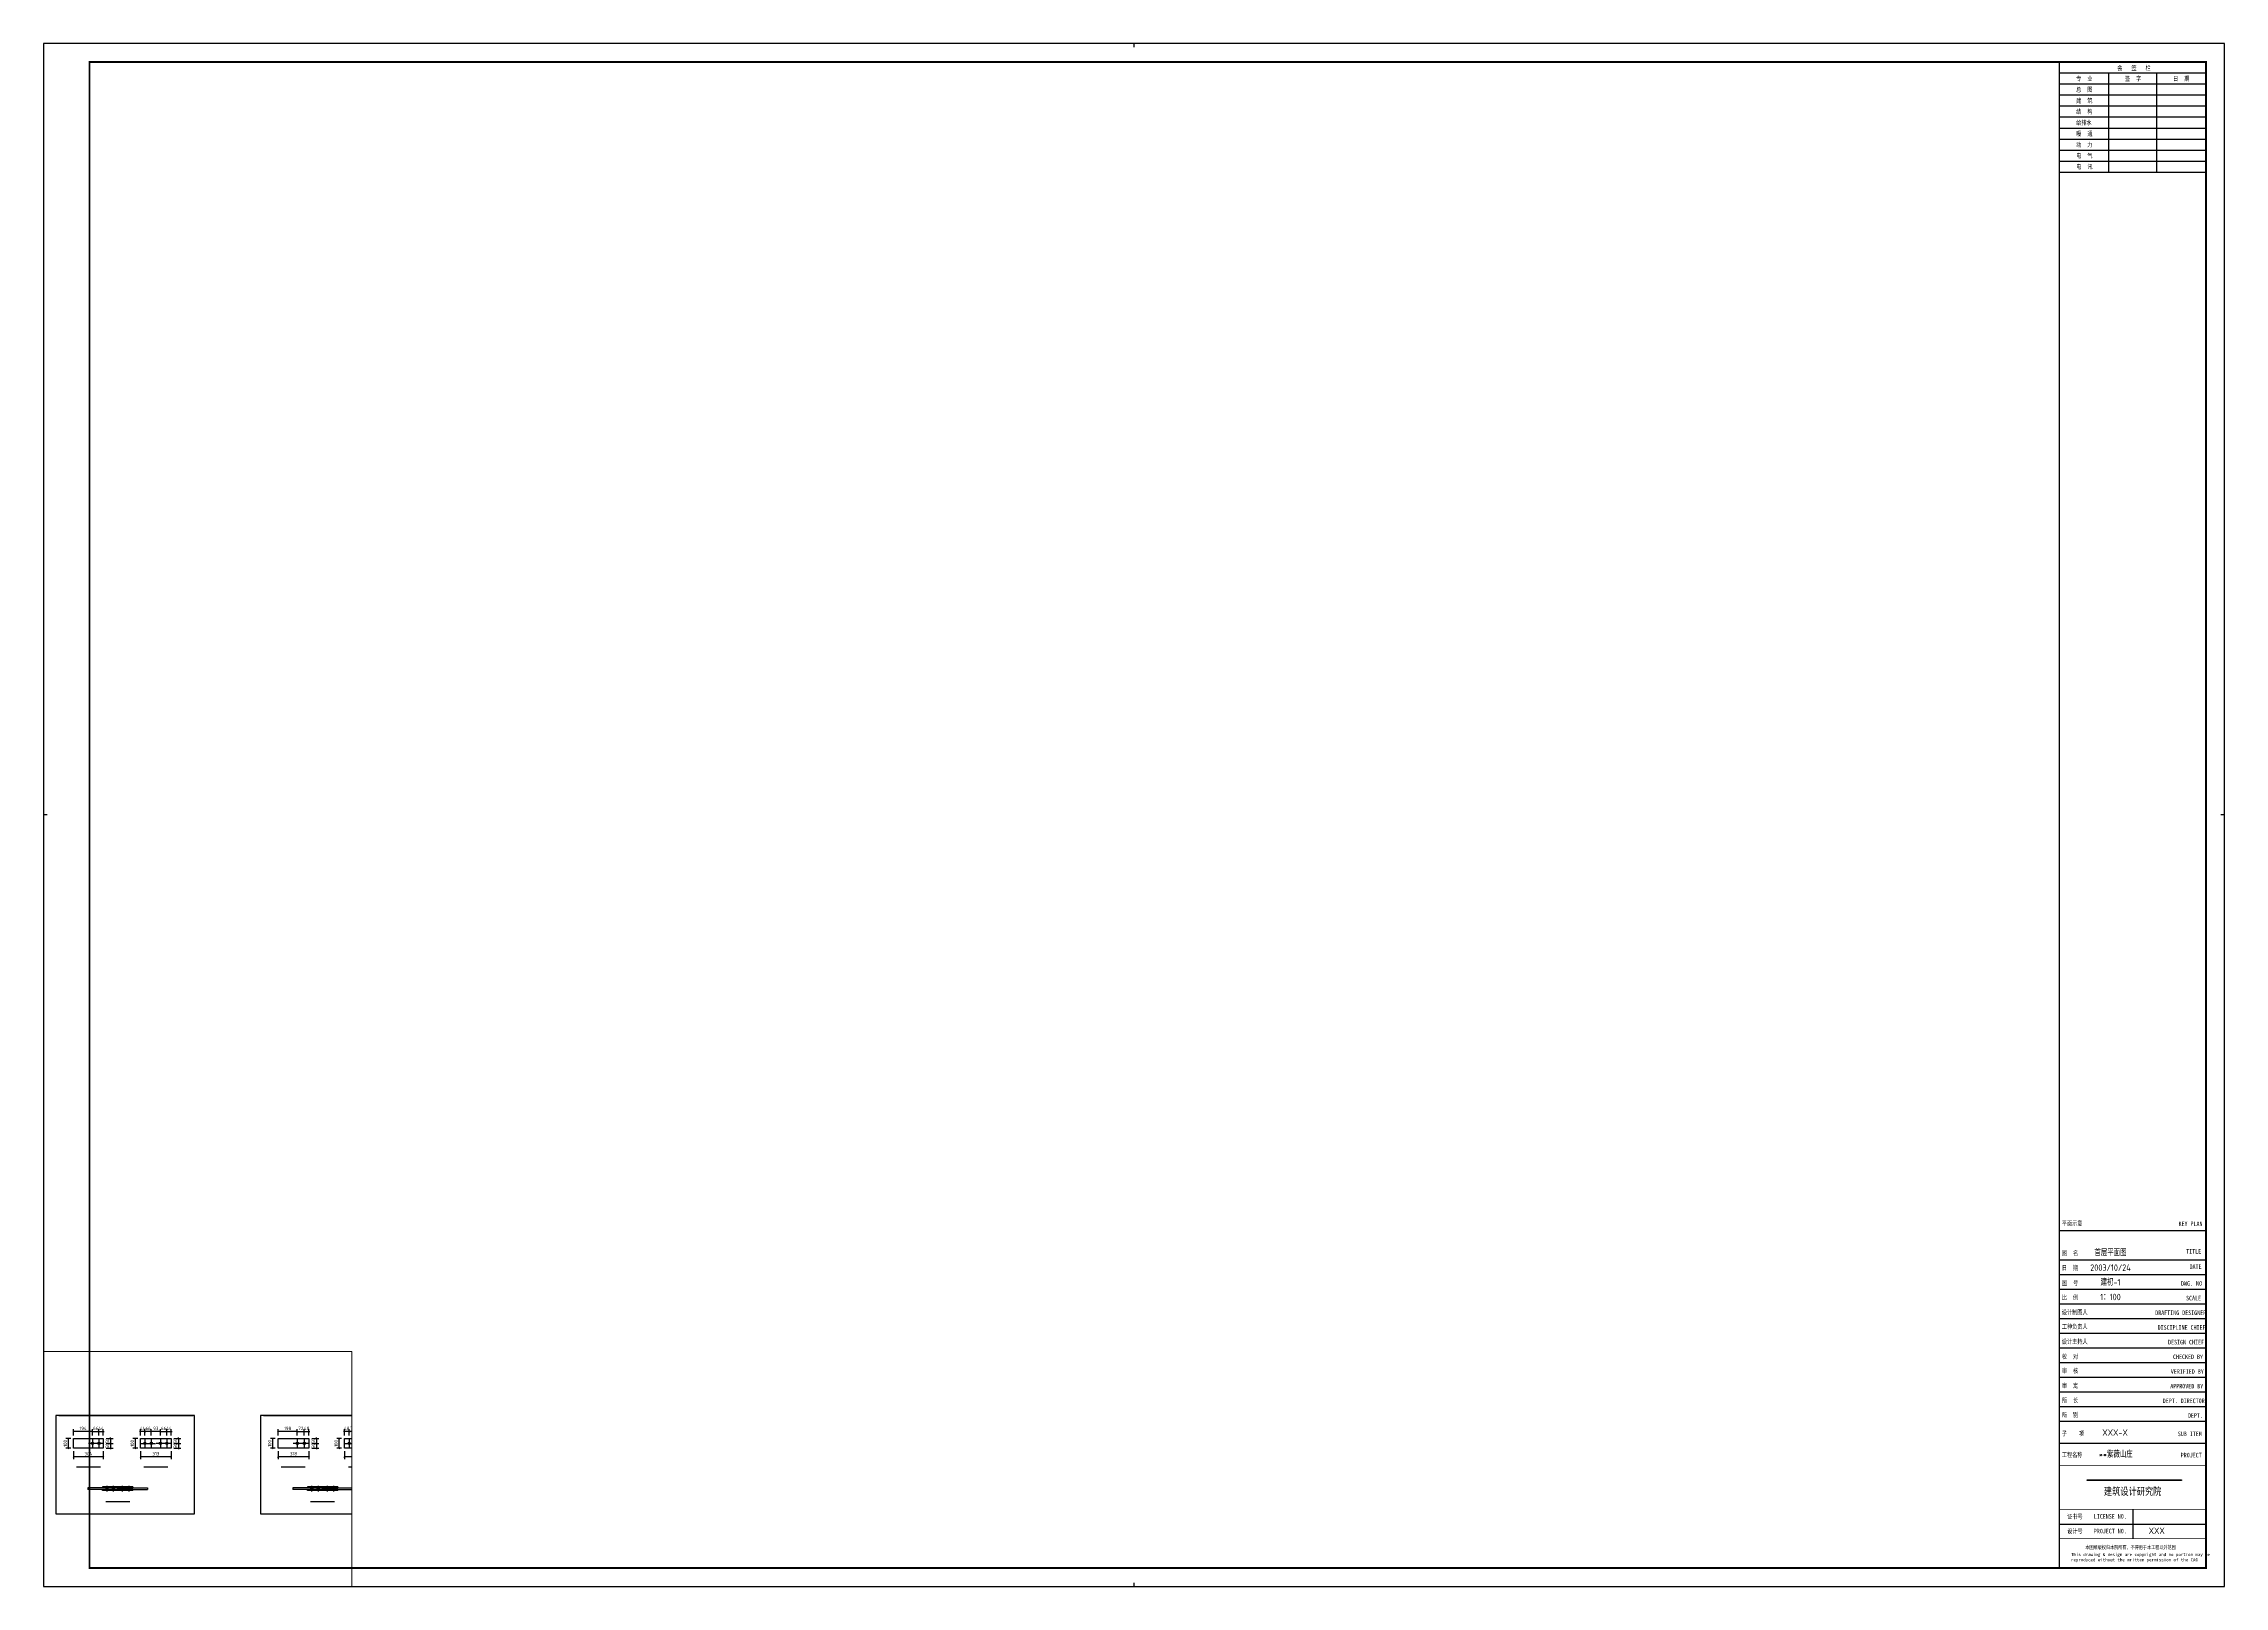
# Paper-space layout '布局1' of a CAD drawing. Extents: x 1 to 60.5, y 0.8 to 42.8.
# The model-space entities are those that its viewports show. They can reach past a viewport. Long polylines and large blocks are cut down to what shows.
import ezdxf
from ezdxf.enums import TextEntityAlignment as Align

# ---------------------------------------------------------------- set-up
doc = ezdxf.new("R2010")
doc.units = 0
doc.header["$LTSCALE"] = 1000
doc.header["$MEASUREMENT"] = 0
doc.layers.add('PUB_TITLE', color=4, linetype='Continuous')
doc.styles.get("Standard").update_dxf_attribs({"font": 'gbenor.shx', "bigfont": 'gbcbig.shx'})
doc.styles.add('图框', font='')
doc.styles.get('图框').set_extended_font_data('SimSun')
doc.dimstyles.get("Standard").update_dxf_attribs({"dimscale": 100, "dimtxt": 3.5, "dimasz": 1, "dimexe": 2.5, "dimexo": 3, "dimgap": 1.5, "dimtad": 1, "dimdec": 0, "dimlfac": 0.1, "dimzin": 0, "dimdsep": 46, "dimtxsty": 'Standard', "dimblk": 'OBLIQUE', "dimcen": 0.09, "dimadec": 0, "dimazin": 0, "dimtfac": 1, "dimtdec": 0, "dimtix": 1, "dimtmove": 2, "dimatfit": 3, "dimfxl": 1, "dimtolj": 1, "dimtzin": 0, "dimarcsym": 0})

# ---------------------------------------------------------------- blocks, each defined once
blk = doc.blocks.new('$titleblk$00000167')
blk.add_hatch(color=256).paths.add_polyline_path([(-74.9, 58.1), (-74.9, 57.7), (-23.4, 57.7), (-23.4, 58.1)])
for p, q in [((-594.5, 839), (-594.5, 841)), ((-90, 825), (-10, 825)), ((-63, 771), (-63, 825)), ((-37, 825), (-37, 771)), ((-90, 819), (-10, 819)), ((-90, 813), (-10, 813)), ((-90, 807), (-10, 807)), ((-90, 801), (-10, 801)), ((-90, 795), (-10, 795)), ((-90, 789), (-10, 789)), ((-90, 783), (-10, 783)), ((-90, 777), (-10, 777)), ((-90, 771), (-10, 771)), ((-1187, 420.5), (-1189, 420.5)), ((0, 420.5), (-2, 420.5)), ((-90, 194), (-10, 194)), ((-90, 194), (-10, 194)), ((-90, 178), (-10, 178)), ((-90, 170), (-10, 170)), ((-90, 162), (-10, 162)), ((-90, 154), (-10, 154)), ((-90, 146), (-10, 146)), ((-90, 138), (-10, 138)), ((-90, 130), (-10, 130)), ((-90, 122), (-10, 122)), ((-90, 114), (-10, 114)), ((-90, 106), (-10, 106)), ((-90, 98), (-10, 98)), ((-90, 90), (-10, 90)), ((-90, 78), (-10, 78)), ((-50, 42), (-50, 26)), ((-90, 34), (-10, 34)), ((-594.5, 0), (-594.5, 2))]:
    blk.add_line(p, q)
for points in [[(-1189, 0), (0, 0), (0, 841), (-1189, 841)], [(-74.9, 58.1), (-23.4, 58.1), (-23.4, 57.7), (-74.9, 57.7)]]:
    blk.add_lwpolyline(points, close=True)
at = {"const_width": 1}
blk.add_lwpolyline([(-1164, 10), (-10, 10), (-10, 831), (-1164, 831)], close=True, dxfattribs=at)
for points, const_width in [([(-90, 831), (-90, 10)], 0.8), ([(-90, 831), (-90, 767)], 0.8), ([(-10, 767), (-10, 831), (-90, 831)], 0.8), ([(-90, 10), (-10, 10), (-10, 200)], 0.8), ([(-90, 66), (-10, 66)], 0.4), ([(-90, 42), (-10, 42)], 0.4), ([(-90, 26), (-10, 26)], 0.4)]:
    blk.add_lwpolyline(points, dxfattribs=dict(const_width=const_width))
at = {"style": '图框', "width": 0.8}
for s, height, p in [('专  业', 2.5, (-80.8, 820.7)), ('会   签   栏', 2.5, (-58.4, 826.5)), ('签  字', 2.5, (-54.2, 820.7)), ('日  期', 2.5, (-28, 820.7)), ('总  图', 2.5, (-80.8, 814.7)), ('建  筑', 2.5, (-80.8, 808.7)), ('结  构', 2.5, (-80.8, 802.7)), ('给排水', 2.5, (-80.8, 796.7)), ('动  力', 2.5, (-80.8, 784.7)), ('暖  通', 2.5, (-80.8, 790.7)), ('电  气', 2.5, (-80.8, 778.7)), ('电  讯', 2.5, (-80.8, 772.7)), ('平面示意', 2.5, (-88.6, 196.7)), ('KEY PLAN', 2.5, (-25, 196.4)), ('图  名', 2.5, (-88.6, 180.4)), ('TITLE', 2.5, (-20.8, 181.4)), ('图  号', 2.5, (-88.6, 164.1)), ('日  期', 2.5, (-88.6, 172.4)), ('DWG. NO', 2.5, (-23.6, 163.9)), ('DATE', 2.5, (-19, 173.1)), ('比  例', 2.5, (-88.6, 156.3)), ('SCALE', 2.5, (-20.9, 155.9)), ('设计制图人', 2.5, (-88.6, 148.2)), ('工种负责人', 2.5, (-88.6, 140.4)), ('DRAFTING DESIGNER', 2.5, (-37.7, 147.9)), ('设计主持人', 2.5, (-88.6, 132.2)), ('DISCIPLINE CHIEF', 2.5, (-36.4, 139.9)), ('DESIGN CHIEF', 2.5, (-30.7, 131.9)), ('校  对', 2.5, (-88.6, 124.1)), ('审  核', 2.5, (-88.6, 116.3)), ('CHECKED BY', 2.5, (-28, 123.9)), ('审  定', 2.5, (-88.6, 108.2)), ('APPROVED BY', 2.5, (-29.5, 107.9)), ('VERIFIED BY', 2.5, (-29.2, 115.9)), ('所  长', 2.5, (-88.6, 100.2)), ('所  别', 2.5, (-88.6, 92.3)), ('DEPT. DIRECTOR', 2.5, (-33.6, 99.9)), ('子    项', 2.5, (-88.6, 82.1)), ('SUB ITEM', 2.5, (-25.4, 81.9)), ('DEPT.', 2.5, (-19.9, 91.9)), ('工程名称', 2.5, (-88.6, 70.5)), ('PROJECT', 2.5, (-23.8, 70.3)), ('建筑设计研究院', 4, (-65.7, 49.8)), ('证书号', 2.5, (-85.7, 36.8)), ('LICENSE NO.', 2.5, (-71.2, 36.9)), ('设计号', 2.5, (-85.7, 28.9)), ('PROJECT NO.', 2.5, (-71.2, 28.9)), ('本图纸版权归本院所有，不得用于本工程以外范围', 2, (-75.8, 20.3))]:
    blk.add_text(s, height=height, dxfattribs=at).set_placement(p)
at = {"insert": (-83.6, 18.2), "char_height": 1.7, "width": 72.25, "attachment_point": 1, "style": '图框'}
blk.add_mtext('This drawing & design are copyright and no portion may be reproduced without the written permission of the CAG', dxfattribs=at)
at = {"flags": 4}
for tag, p in [('(扩展图名)', (-62.1, 184.1)), ('图名', (-62.1, 180.1)), ('图号', (-62.1, 164)), ('日期', (-62.1, 172)), ('比例', (-62.1, 156)), ('子项', (-59.6, 82.1)), ('工程名称', (-59.2, 70.2)), ('设计号', (-36.9, 28.6))]:
    blk.add_attdef(tag, text='', height=3.5, dxfattribs=at).set_placement(p, align=Align.CENTER)
for tag, p in [('设计人', (-64.8, 148.1)), ('负责人', (-64.7, 140.3)), ('主持人', (-64.7, 132.3)), ('校对人', (-64.3, 124.4)), ('审核人', (-64, 116.2)), ('审定人', (-64.2, 108)), ('所长', (-64.2, 99.8))]:
    blk.add_attdef(tag, p, '', height=3.5)
blk = doc.blocks.new('_Oblique')
at = {"color": 0, "linetype": 'ByBlock', "lineweight": -2}
blk.add_line((-0.5, -0.5), (0.5, 0.5), dxfattribs=at)
blk = doc.blocks.new('*D3')
at = {"color": 0, "lineweight": -2}
for p, q in [((22434, 19393), (22434, 20057)), ((24374, 19807), (22434, 19807)), ((24374, 19393), (24374, 20057))]:
    blk.add_line(p, q, dxfattribs=at)
at = {"layer": 'Defpoints', "color": 0}
for p in [(22434, 19807), (22434, 19093), (24374, 19093)]:
    blk.add_point(p, dxfattribs=at)
at = {"color": 0, "lineweight": -2, "xscale": 100, "yscale": 100, "zscale": 100, "rotation": 180}
blk.add_blockref('_Oblique', (22434, 19807), dxfattribs=at)
at = {"color": 0, "lineweight": -2, "xscale": 100, "yscale": 100, "zscale": 100}
blk.add_blockref('_Oblique', (24374, 19807), dxfattribs=at)
at = {"color": 0, "insert": (23404, 20132), "char_height": 350, "attachment_point": 5}
blk.add_mtext('\\A1;194', dxfattribs=at)
blk = doc.blocks.new('*D4')
at = {"color": 0, "lineweight": -2}
for p, q in [((24374, 19393), (24374, 20057)), ((24374, 19807), (25034, 19807)), ((25034, 19393), (25034, 20057))]:
    blk.add_line(p, q, dxfattribs=at)
at = {"layer": 'Defpoints', "color": 0}
for p in [(24374, 19093), (25034, 19807), (25034, 19093)]:
    blk.add_point(p, dxfattribs=at)
at = {"color": 0, "lineweight": -2, "xscale": 100, "yscale": 100, "zscale": 100, "rotation": 180}
blk.add_blockref('_Oblique', (24374, 19807), dxfattribs=at)
at = {"color": 0, "lineweight": -2, "xscale": 100, "yscale": 100, "zscale": 100}
blk.add_blockref('_Oblique', (25034, 19807), dxfattribs=at)
at = {"color": 0, "insert": (24704, 20132), "char_height": 350, "attachment_point": 5}
blk.add_mtext('\\A1;66', dxfattribs=at)
blk = doc.blocks.new('*D5')
at = {"color": 0, "lineweight": -2}
for p, q in [((25034, 19807), (24934, 19807)), ((25034, 19393), (25034, 20057)), ((25034, 19807), (25474, 19807)), ((25474, 19393), (25474, 20057)), ((25474, 19807), (25574, 19807))]:
    blk.add_line(p, q, dxfattribs=at)
at = {"layer": 'Defpoints', "color": 0}
for p in [(25034, 19093), (25474, 19807), (25474, 19093)]:
    blk.add_point(p, dxfattribs=at)
at = {"color": 0, "lineweight": -2, "xscale": 100, "yscale": 100, "zscale": 100}
blk.add_blockref('_Oblique', (25034, 19807), dxfattribs=at)
at = {"color": 0, "lineweight": -2, "xscale": 100, "yscale": 100, "zscale": 100, "rotation": 180}
blk.add_blockref('_Oblique', (25474, 19807), dxfattribs=at)
at = {"color": 0, "insert": (25254, 20132), "char_height": 350, "attachment_point": 5}
blk.add_mtext('\\A1;44', dxfattribs=at)
blk = doc.blocks.new('*D6')
at = {"color": 0, "lineweight": -2}
for p, q in [((25774, 19093), (26485, 19093)), ((25774, 18593), (26485, 18593)), ((26235, 19093), (26235, 19193)), ((26235, 19093), (26235, 18593)), ((26235, 18593), (26235, 18493))]:
    blk.add_line(p, q, dxfattribs=at)
at = {"layer": 'Defpoints', "color": 0}
for p in [(25474, 19093), (25474, 18593), (26235, 18593)]:
    blk.add_point(p, dxfattribs=at)
at = {"color": 0, "lineweight": -2, "xscale": 100, "yscale": 100, "zscale": 100}
for p, rotation in [((26235, 19093), 270), ((26235, 18593), 90)]:
    blk.add_blockref('_Oblique', p, dxfattribs=dict(at, rotation=rotation))
at = {"color": 0, "insert": (25910, 18843), "char_height": 350, "attachment_point": 5, "rotation": 90}
blk.add_mtext('\\A1;50', dxfattribs=at)
blk = doc.blocks.new('*D7')
at = {"color": 0, "lineweight": -2}
for p, q in [((25774, 18593), (26485, 18593)), ((25774, 18093), (26485, 18093)), ((26235, 18593), (26235, 18693)), ((26235, 18593), (26235, 18093)), ((26235, 18093), (26235, 17993))]:
    blk.add_line(p, q, dxfattribs=at)
at = {"layer": 'Defpoints', "color": 0}
for p in [(25474, 18593), (25474, 18093), (26235, 18093)]:
    blk.add_point(p, dxfattribs=at)
at = {"color": 0, "lineweight": -2, "xscale": 100, "yscale": 100, "zscale": 100}
for p, rotation in [((26235, 18593), 270), ((26235, 18093), 90)]:
    blk.add_blockref('_Oblique', p, dxfattribs=dict(at, rotation=rotation))
at = {"color": 0, "insert": (25910, 18343), "char_height": 350, "attachment_point": 5, "rotation": 90}
blk.add_mtext('\\A1;50', dxfattribs=at)
blk = doc.blocks.new('*D8')
at = {"color": 0, "lineweight": -2}
for p, q in [((22434, 17793), (22434, 16955)), ((25474, 17205), (22434, 17205)), ((25474, 17793), (25474, 16955))]:
    blk.add_line(p, q, dxfattribs=at)
at = {"layer": 'Defpoints', "color": 0}
for p in [(22434, 18093), (25474, 18093), (22434, 17205)]:
    blk.add_point(p, dxfattribs=at)
at = {"color": 0, "lineweight": -2, "xscale": 100, "yscale": 100, "zscale": 100, "rotation": 180}
blk.add_blockref('_Oblique', (22434, 17205), dxfattribs=at)
at = {"color": 0, "lineweight": -2, "xscale": 100, "yscale": 100, "zscale": 100}
blk.add_blockref('_Oblique', (25474, 17205), dxfattribs=at)
at = {"color": 0, "insert": (23954, 17530), "char_height": 350, "attachment_point": 5}
blk.add_mtext('\\A1;304', dxfattribs=at)
blk = doc.blocks.new('*D9')
at = {"color": 0, "lineweight": -2}
for p, q in [((22134, 19093), (21645, 19093)), ((22134, 18093), (21645, 18093)), ((21895, 18093), (21895, 19093))]:
    blk.add_line(p, q, dxfattribs=at)
at = {"layer": 'Defpoints', "color": 0}
for p in [(21895, 19093), (22434, 19093), (22434, 18093)]:
    blk.add_point(p, dxfattribs=at)
at = {"color": 0, "lineweight": -2, "xscale": 100, "yscale": 100, "zscale": 100}
for p, rotation in [((21895, 19093), 90), ((21895, 18093), 270)]:
    blk.add_blockref('_Oblique', p, dxfattribs=dict(at, rotation=rotation))
at = {"color": 0, "insert": (21570, 18593), "char_height": 350, "attachment_point": 5, "rotation": 90}
blk.add_mtext('\\A1;100', dxfattribs=at)
blk = doc.blocks.new('*D11')
at = {"color": 0, "lineweight": -2}
for p, q in [((30421, 19393), (30421, 20057)), ((31351, 19807), (30421, 19807)), ((31351, 19393), (31351, 20057))]:
    blk.add_line(p, q, dxfattribs=at)
at = {"layer": 'Defpoints', "color": 0}
for p in [(30421, 19807), (30421, 19093), (31351, 19093)]:
    blk.add_point(p, dxfattribs=at)
at = {"color": 0, "lineweight": -2, "xscale": 100, "yscale": 100, "zscale": 100, "rotation": 180}
blk.add_blockref('_Oblique', (30421, 19807), dxfattribs=at)
at = {"color": 0, "lineweight": -2, "xscale": 100, "yscale": 100, "zscale": 100}
blk.add_blockref('_Oblique', (31351, 19807), dxfattribs=at)
at = {"color": 0, "insert": (30886, 20132), "char_height": 350, "attachment_point": 5}
blk.add_mtext('\\A1;93', dxfattribs=at)
blk = doc.blocks.new('*D12')
at = {"color": 0, "lineweight": -2}
for p, q in [((31351, 19393), (31351, 20057)), ((31351, 19807), (32011, 19807)), ((32011, 19393), (32011, 20057))]:
    blk.add_line(p, q, dxfattribs=at)
at = {"layer": 'Defpoints', "color": 0}
for p in [(31351, 19093), (32011, 19807), (32011, 19093)]:
    blk.add_point(p, dxfattribs=at)
at = {"color": 0, "lineweight": -2, "xscale": 100, "yscale": 100, "zscale": 100, "rotation": 180}
blk.add_blockref('_Oblique', (31351, 19807), dxfattribs=at)
at = {"color": 0, "lineweight": -2, "xscale": 100, "yscale": 100, "zscale": 100}
blk.add_blockref('_Oblique', (32011, 19807), dxfattribs=at)
at = {"color": 0, "insert": (31681, 20132), "char_height": 350, "attachment_point": 5}
blk.add_mtext('\\A1;66', dxfattribs=at)
blk = doc.blocks.new('*D13')
at = {"color": 0, "lineweight": -2}
for p, q in [((32011, 19807), (31911, 19807)), ((32011, 19393), (32011, 20057)), ((32011, 19807), (32451, 19807)), ((32451, 19393), (32451, 20057)), ((32451, 19807), (32551, 19807))]:
    blk.add_line(p, q, dxfattribs=at)
at = {"layer": 'Defpoints', "color": 0}
for p in [(32011, 19093), (32451, 19807), (32451, 19093)]:
    blk.add_point(p, dxfattribs=at)
at = {"color": 0, "lineweight": -2, "xscale": 100, "yscale": 100, "zscale": 100}
blk.add_blockref('_Oblique', (32011, 19807), dxfattribs=at)
at = {"color": 0, "lineweight": -2, "xscale": 100, "yscale": 100, "zscale": 100, "rotation": 180}
blk.add_blockref('_Oblique', (32451, 19807), dxfattribs=at)
at = {"color": 0, "insert": (32231, 20132), "char_height": 350, "attachment_point": 5}
blk.add_mtext('\\A1;44', dxfattribs=at)
blk = doc.blocks.new('*D14')
at = {"color": 0, "lineweight": -2}
for p, q in [((32751, 19093), (33461, 19093)), ((32751, 18593), (33461, 18593)), ((33211, 19093), (33211, 19193)), ((33211, 19093), (33211, 18593)), ((33211, 18593), (33211, 18493))]:
    blk.add_line(p, q, dxfattribs=at)
at = {"layer": 'Defpoints', "color": 0}
for p in [(32451, 19093), (32451, 18593), (33211, 18593)]:
    blk.add_point(p, dxfattribs=at)
at = {"color": 0, "lineweight": -2, "xscale": 100, "yscale": 100, "zscale": 100}
for p, rotation in [((33211, 19093), 270), ((33211, 18593), 90)]:
    blk.add_blockref('_Oblique', p, dxfattribs=dict(at, rotation=rotation))
at = {"color": 0, "insert": (32886, 18843), "char_height": 350, "attachment_point": 5, "rotation": 90}
blk.add_mtext('\\A1;50', dxfattribs=at)
blk = doc.blocks.new('*D15')
at = {"color": 0, "lineweight": -2}
for p, q in [((32751, 18593), (33461, 18593)), ((32751, 18093), (33461, 18093)), ((33211, 18593), (33211, 18693)), ((33211, 18593), (33211, 18093)), ((33211, 18093), (33211, 17993))]:
    blk.add_line(p, q, dxfattribs=at)
at = {"layer": 'Defpoints', "color": 0}
for p in [(32451, 18593), (32451, 18093), (33211, 18093)]:
    blk.add_point(p, dxfattribs=at)
at = {"color": 0, "lineweight": -2, "xscale": 100, "yscale": 100, "zscale": 100}
for p, rotation in [((33211, 18593), 270), ((33211, 18093), 90)]:
    blk.add_blockref('_Oblique', p, dxfattribs=dict(at, rotation=rotation))
at = {"color": 0, "insert": (32886, 18343), "char_height": 350, "attachment_point": 5, "rotation": 90}
blk.add_mtext('\\A1;50', dxfattribs=at)
blk = doc.blocks.new('*D16')
at = {"color": 0, "lineweight": -2}
for p, q in [((29321, 17793), (29321, 16955)), ((32451, 17205), (29321, 17205)), ((32451, 17793), (32451, 16955))]:
    blk.add_line(p, q, dxfattribs=at)
at = {"layer": 'Defpoints', "color": 0}
for p in [(29321, 18093), (32451, 18093), (29321, 17205)]:
    blk.add_point(p, dxfattribs=at)
at = {"color": 0, "lineweight": -2, "xscale": 100, "yscale": 100, "zscale": 100, "rotation": 180}
blk.add_blockref('_Oblique', (29321, 17205), dxfattribs=at)
at = {"color": 0, "lineweight": -2, "xscale": 100, "yscale": 100, "zscale": 100}
blk.add_blockref('_Oblique', (32451, 17205), dxfattribs=at)
at = {"color": 0, "insert": (30886, 17530), "char_height": 350, "attachment_point": 5}
blk.add_mtext('\\A1;313', dxfattribs=at)
blk = doc.blocks.new('*D17')
at = {"color": 0, "lineweight": -2}
for p, q in [((29021, 19093), (28532, 19093)), ((29021, 18093), (28532, 18093)), ((28782, 18093), (28782, 19093))]:
    blk.add_line(p, q, dxfattribs=at)
at = {"layer": 'Defpoints', "color": 0}
for p in [(28782, 19093), (29321, 19093), (29321, 18093)]:
    blk.add_point(p, dxfattribs=at)
at = {"color": 0, "lineweight": -2, "xscale": 100, "yscale": 100, "zscale": 100}
for p, rotation in [((28782, 19093), 90), ((28782, 18093), 270)]:
    blk.add_blockref('_Oblique', p, dxfattribs=dict(at, rotation=rotation))
at = {"color": 0, "insert": (28457, 18593), "char_height": 350, "attachment_point": 5, "rotation": 90}
blk.add_mtext('\\A1;100', dxfattribs=at)
blk = doc.blocks.new('*D18')
at = {"color": 0, "lineweight": -2}
for p, q in [((29761, 19393), (29761, 20057)), ((30421, 19807), (29761, 19807)), ((30421, 19393), (30421, 20057))]:
    blk.add_line(p, q, dxfattribs=at)
at = {"layer": 'Defpoints', "color": 0}
for p in [(29761, 19807), (29761, 19093), (30421, 19093)]:
    blk.add_point(p, dxfattribs=at)
at = {"color": 0, "lineweight": -2, "xscale": 100, "yscale": 100, "zscale": 100, "rotation": 180}
blk.add_blockref('_Oblique', (29761, 19807), dxfattribs=at)
at = {"color": 0, "lineweight": -2, "xscale": 100, "yscale": 100, "zscale": 100}
blk.add_blockref('_Oblique', (30421, 19807), dxfattribs=at)
at = {"color": 0, "insert": (30091, 20132), "char_height": 350, "attachment_point": 5}
blk.add_mtext('\\A1;66', dxfattribs=at)
blk = doc.blocks.new('*D19')
at = {"color": 0, "lineweight": -2}
for p, q in [((29321, 19807), (29221, 19807)), ((29321, 19393), (29321, 20057)), ((29761, 19807), (29321, 19807)), ((29761, 19393), (29761, 20057)), ((29761, 19807), (29861, 19807))]:
    blk.add_line(p, q, dxfattribs=at)
at = {"layer": 'Defpoints', "color": 0}
for p in [(29321, 19807), (29321, 19093), (29761, 19093)]:
    blk.add_point(p, dxfattribs=at)
at = {"color": 0, "lineweight": -2, "xscale": 100, "yscale": 100, "zscale": 100}
blk.add_blockref('_Oblique', (29321, 19807), dxfattribs=at)
at = {"color": 0, "lineweight": -2, "xscale": 100, "yscale": 100, "zscale": 100, "rotation": 180}
blk.add_blockref('_Oblique', (29761, 19807), dxfattribs=at)
at = {"color": 0, "insert": (29541, 20132), "char_height": 350, "attachment_point": 5}
blk.add_mtext('\\A1;44', dxfattribs=at)
blk = doc.blocks.new('*D23')
at = {"color": 0, "lineweight": -2}
for p, q in [((43455, 19393), (43455, 20057)), ((45435, 19807), (43455, 19807)), ((45435, 19393), (45435, 20057))]:
    blk.add_line(p, q, dxfattribs=at)
at = {"layer": 'Defpoints', "color": 0}
for p in [(43455, 19807), (43455, 19093), (45435, 19093)]:
    blk.add_point(p, dxfattribs=at)
at = {"color": 0, "lineweight": -2, "xscale": 100, "yscale": 100, "zscale": 100, "rotation": 180}
blk.add_blockref('_Oblique', (43455, 19807), dxfattribs=at)
at = {"color": 0, "lineweight": -2, "xscale": 100, "yscale": 100, "zscale": 100}
blk.add_blockref('_Oblique', (45435, 19807), dxfattribs=at)
at = {"color": 0, "insert": (44445, 20132), "char_height": 350, "attachment_point": 5}
blk.add_mtext('\\A1;198', dxfattribs=at)
blk = doc.blocks.new('*D24')
at = {"color": 0, "lineweight": -2}
for p, q in [((45435, 19393), (45435, 20057)), ((45435, 19807), (46155, 19807)), ((46155, 19393), (46155, 20057))]:
    blk.add_line(p, q, dxfattribs=at)
at = {"layer": 'Defpoints', "color": 0}
for p in [(45435, 19093), (46155, 19807), (46155, 19093)]:
    blk.add_point(p, dxfattribs=at)
at = {"color": 0, "lineweight": -2, "xscale": 100, "yscale": 100, "zscale": 100, "rotation": 180}
blk.add_blockref('_Oblique', (45435, 19807), dxfattribs=at)
at = {"color": 0, "lineweight": -2, "xscale": 100, "yscale": 100, "zscale": 100}
blk.add_blockref('_Oblique', (46155, 19807), dxfattribs=at)
at = {"color": 0, "insert": (45795, 20132), "char_height": 350, "attachment_point": 5}
blk.add_mtext('\\A1;72', dxfattribs=at)
blk = doc.blocks.new('*D25')
at = {"color": 0, "lineweight": -2}
for p, q in [((46155, 19807), (46055, 19807)), ((46155, 19393), (46155, 20057)), ((46155, 19807), (46635, 19807)), ((46635, 19393), (46635, 20057)), ((46635, 19807), (46735, 19807))]:
    blk.add_line(p, q, dxfattribs=at)
at = {"layer": 'Defpoints', "color": 0}
for p in [(46155, 19093), (46635, 19807), (46635, 19093)]:
    blk.add_point(p, dxfattribs=at)
at = {"color": 0, "lineweight": -2, "xscale": 100, "yscale": 100, "zscale": 100}
blk.add_blockref('_Oblique', (46155, 19807), dxfattribs=at)
at = {"color": 0, "lineweight": -2, "xscale": 100, "yscale": 100, "zscale": 100, "rotation": 180}
blk.add_blockref('_Oblique', (46635, 19807), dxfattribs=at)
at = {"color": 0, "insert": (46395, 20132), "char_height": 350, "attachment_point": 5}
blk.add_mtext('\\A1;48', dxfattribs=at)
blk = doc.blocks.new('*D26')
at = {"color": 0, "lineweight": -2}
for p, q in [((46935, 19093), (47646, 19093)), ((46935, 18593), (47646, 18593)), ((47396, 19093), (47396, 19193)), ((47396, 19093), (47396, 18593)), ((47396, 18593), (47396, 18493))]:
    blk.add_line(p, q, dxfattribs=at)
at = {"layer": 'Defpoints', "color": 0}
for p in [(46635, 19093), (46635, 18593), (47396, 18593)]:
    blk.add_point(p, dxfattribs=at)
at = {"color": 0, "lineweight": -2, "xscale": 100, "yscale": 100, "zscale": 100}
for p, rotation in [((47396, 19093), 270), ((47396, 18593), 90)]:
    blk.add_blockref('_Oblique', p, dxfattribs=dict(at, rotation=rotation))
at = {"color": 0, "insert": (47071, 18843), "char_height": 350, "attachment_point": 5, "rotation": 90}
blk.add_mtext('\\A1;50', dxfattribs=at)
blk = doc.blocks.new('*D27')
at = {"color": 0, "lineweight": -2}
for p, q in [((46935, 18593), (47646, 18593)), ((46935, 18093), (47646, 18093)), ((47396, 18593), (47396, 18693)), ((47396, 18593), (47396, 18093)), ((47396, 18093), (47396, 17993))]:
    blk.add_line(p, q, dxfattribs=at)
at = {"layer": 'Defpoints', "color": 0}
for p in [(46635, 18593), (46635, 18093), (47396, 18093)]:
    blk.add_point(p, dxfattribs=at)
at = {"color": 0, "lineweight": -2, "xscale": 100, "yscale": 100, "zscale": 100}
for p, rotation in [((47396, 18593), 270), ((47396, 18093), 90)]:
    blk.add_blockref('_Oblique', p, dxfattribs=dict(at, rotation=rotation))
at = {"color": 0, "insert": (47071, 18343), "char_height": 350, "attachment_point": 5, "rotation": 90}
blk.add_mtext('\\A1;50', dxfattribs=at)
blk = doc.blocks.new('*D28')
at = {"color": 0, "lineweight": -2}
for p, q in [((43455, 17793), (43455, 16955)), ((46635, 17205), (43455, 17205)), ((46635, 17793), (46635, 16955))]:
    blk.add_line(p, q, dxfattribs=at)
at = {"layer": 'Defpoints', "color": 0}
for p in [(43455, 18093), (46635, 18093), (43455, 17205)]:
    blk.add_point(p, dxfattribs=at)
at = {"color": 0, "lineweight": -2, "xscale": 100, "yscale": 100, "zscale": 100, "rotation": 180}
blk.add_blockref('_Oblique', (43455, 17205), dxfattribs=at)
at = {"color": 0, "lineweight": -2, "xscale": 100, "yscale": 100, "zscale": 100}
blk.add_blockref('_Oblique', (46635, 17205), dxfattribs=at)
at = {"color": 0, "insert": (45045, 17530), "char_height": 350, "attachment_point": 5}
blk.add_mtext('\\A1;318', dxfattribs=at)
blk = doc.blocks.new('*D29')
at = {"color": 0, "lineweight": -2}
for p, q in [((43155, 19093), (42666, 19093)), ((43155, 18093), (42666, 18093)), ((42916, 18093), (42916, 19093))]:
    blk.add_line(p, q, dxfattribs=at)
at = {"layer": 'Defpoints', "color": 0}
for p in [(42916, 19093), (43455, 19093), (43455, 18093)]:
    blk.add_point(p, dxfattribs=at)
at = {"color": 0, "lineweight": -2, "xscale": 100, "yscale": 100, "zscale": 100}
for p, rotation in [((42916, 19093), 90), ((42916, 18093), 270)]:
    blk.add_blockref('_Oblique', p, dxfattribs=dict(at, rotation=rotation))
at = {"color": 0, "insert": (42591, 18593), "char_height": 350, "attachment_point": 5, "rotation": 90}
blk.add_mtext('\\A1;100', dxfattribs=at)
blk = doc.blocks.new('*D35')
at = {"color": 0, "lineweight": -2}
for p, q in [((50282, 17793), (50282, 16955)), ((53692, 17205), (50282, 17205)), ((53692, 17793), (53692, 16955))]:
    blk.add_line(p, q, dxfattribs=at)
at = {"layer": 'Defpoints', "color": 0}
for p in [(50282, 18093), (53692, 18093), (50282, 17205)]:
    blk.add_point(p, dxfattribs=at)
at = {"color": 0, "lineweight": -2, "xscale": 100, "yscale": 100, "zscale": 100, "rotation": 180}
blk.add_blockref('_Oblique', (50282, 17205), dxfattribs=at)
at = {"color": 0, "lineweight": -2, "xscale": 100, "yscale": 100, "zscale": 100}
blk.add_blockref('_Oblique', (53692, 17205), dxfattribs=at)
at = {"color": 0, "insert": (51987, 17530), "char_height": 350, "attachment_point": 5}
blk.add_mtext('\\A1;341', dxfattribs=at)
blk = doc.blocks.new('*D36')
at = {"color": 0, "lineweight": -2}
for p, q in [((49982, 19093), (49492, 19093)), ((49982, 18093), (49492, 18093)), ((49742, 18093), (49742, 19093))]:
    blk.add_line(p, q, dxfattribs=at)
at = {"layer": 'Defpoints', "color": 0}
for p in [(49742, 19093), (50282, 19093), (50282, 18093)]:
    blk.add_point(p, dxfattribs=at)
at = {"color": 0, "lineweight": -2, "xscale": 100, "yscale": 100, "zscale": 100}
for p, rotation in [((49742, 19093), 90), ((49742, 18093), 270)]:
    blk.add_blockref('_Oblique', p, dxfattribs=dict(at, rotation=rotation))
at = {"color": 0, "insert": (49417, 18593), "char_height": 350, "attachment_point": 5, "rotation": 90}
blk.add_mtext('\\A1;100', dxfattribs=at)
blk = doc.blocks.new('*D21')
at = {"color": 0, "lineweight": -2}
for p, q in [((50762, 19393), (50762, 20057)), ((51482, 19807), (50762, 19807)), ((51482, 19393), (51482, 20057))]:
    blk.add_line(p, q, dxfattribs=at)
at = {"layer": 'Defpoints', "color": 0}
for p in [(50762, 19807), (50762, 19093), (51482, 19093)]:
    blk.add_point(p, dxfattribs=at)
at = {"color": 0, "lineweight": -2, "xscale": 100, "yscale": 100, "zscale": 100, "rotation": 180}
blk.add_blockref('_Oblique', (50762, 19807), dxfattribs=at)
at = {"color": 0, "lineweight": -2, "xscale": 100, "yscale": 100, "zscale": 100}
blk.add_blockref('_Oblique', (51482, 19807), dxfattribs=at)
at = {"color": 0, "insert": (51122, 20132), "char_height": 350, "attachment_point": 5}
blk.add_mtext('\\A1;72', dxfattribs=at)
blk = doc.blocks.new('*D22')
at = {"color": 0, "lineweight": -2}
for p, q in [((50282, 19807), (50182, 19807)), ((50282, 19393), (50282, 20057)), ((50762, 19807), (50282, 19807)), ((50762, 19393), (50762, 20057)), ((50762, 19807), (50862, 19807))]:
    blk.add_line(p, q, dxfattribs=at)
at = {"layer": 'Defpoints', "color": 0}
for p in [(50282, 19807), (50282, 19093), (50762, 19093)]:
    blk.add_point(p, dxfattribs=at)
at = {"color": 0, "lineweight": -2, "xscale": 100, "yscale": 100, "zscale": 100}
blk.add_blockref('_Oblique', (50282, 19807), dxfattribs=at)
at = {"color": 0, "lineweight": -2, "xscale": 100, "yscale": 100, "zscale": 100, "rotation": 180}
blk.add_blockref('_Oblique', (50762, 19807), dxfattribs=at)
at = {"color": 0, "insert": (50522, 20132), "char_height": 350, "attachment_point": 5}
blk.add_mtext('\\A1;48', dxfattribs=at)

msp = doc.modelspace()

# ---------------------------------------------------------------- linework, layer by layer
for p, q in [((22434.3, 19092.5), (25474.3, 19092.5)), ((22434.3, 18092.5), (22434.3, 19092.5)), ((25474.3, 18092.5), (22434.3, 18092.5)), ((25474.3, 18592.5), (23954.3, 18592.5)), ((24374.3, 19092.5), (24374.3, 18092.5)), ((25034.3, 19092.5), (25034.3, 18092.5)), ((25474.3, 19092.5), (25474.3, 18092.5)), ((29320.9, 19092.5), (32450.9, 19092.5)), ((29320.9, 18092.5), (29320.9, 19092.5)), ((29320.9, 18592.5), (30840.9, 18592.5)), ((32450.9, 18092.5), (29320.9, 18092.5)), ((29760.9, 19092.5), (29760.9, 18092.5)), ((30420.9, 19092.5), (30420.9, 18092.5)), ((32450.9, 18592.5), (30930.9, 18592.5)), ((31350.9, 19092.5), (31350.9, 18092.5)), ((32010.9, 19092.5), (32010.9, 18092.5)), ((32450.9, 19092.5), (32450.9, 18092.5)), ((43455.2, 19092.5), (46635.2, 19092.5)), ((43455.2, 18092.5), (43455.2, 19092.5)), ((46635.2, 18092.5), (43455.2, 18092.5)), ((46635.2, 18592.5), (45015.2, 18592.5)), ((45435.2, 19092.5), (45435.2, 18092.5)), ((46155.2, 19092.5), (46155.2, 18092.5)), ((46635.2, 19092.5), (46635.2, 18092.5)), ((50281.8, 19092.5), (53691.8, 19092.5)), ((50281.8, 18092.5), (50281.8, 19092.5)), ((50281.8, 18592.5), (51901.8, 18592.5)), ((53691.8, 18092.5), (50281.8, 18092.5)), ((50761.8, 19092.5), (50761.8, 18092.5)), ((22721.8, 16178.6), (25186.9, 16178.6)), ((29653.4, 16178.6), (32118.5, 16178.6)), ((43782.6, 16178.6), (46247.8, 16178.6)), ((50714.2, 16178.6), (53179.4, 16178.6)), ((26945.6, 14039.2), (23905.6, 14039.2)), ((23905.6, 14039.2), (23905.6, 13859.2)), ((26945.6, 13859.2), (23905.6, 13859.2)), ((28535.6, 14139.2), (25405.6, 14139.2)), ((25405.6, 14139.2), (25405.6, 14039.2)), ((28535.6, 14039.2), (25405.6, 14039.2)), ((28535.6, 13859.2), (25405.6, 13859.2)), ((25405.6, 13759.2), (25405.6, 13859.2)), ((28535.6, 13759.2), (25405.6, 13759.2)), ((25735.6, 14139.2), (25735.6, 13759.2)), ((25845.6, 14238.5), (25845.6, 13659.9)), ((25955.6, 14139.2), (25955.6, 13759.2)), ((26395.6, 14139.2), (26395.6, 13759.2)), ((26505.6, 14238.5), (26505.6, 13659.9)), ((26615.6, 14139.2), (26615.6, 13759.2)), ((26945.6, 14039.2), (26945.6, 13859.2)), ((26995.6, 14039.2), (30035.6, 14039.2)), ((26995.6, 14039.2), (26995.6, 13859.2)), ((26995.6, 13859.2), (30035.6, 13859.2)), ((27325.6, 14139.2), (27325.6, 13759.2)), ((27435.6, 14238.5), (27435.6, 13659.9)), ((27545.6, 14139.2), (27545.6, 13759.2)), ((27985.6, 14139.2), (27985.6, 13759.2)), ((28095.6, 14238.5), (28095.6, 13659.9)), ((28205.6, 14139.2), (28205.6, 13759.2)), ((28535.6, 14139.2), (28535.6, 14039.2)), ((28535.6, 13759.2), (28535.6, 13859.2)), ((30035.6, 14039.2), (30035.6, 13859.2)), ((48006.5, 14039.2), (44966.5, 14039.2)), ((44966.5, 14039.2), (44966.5, 13859.2)), ((48006.5, 13859.2), (44966.5, 13859.2)), ((49596.5, 14139.2), (46466.5, 14139.2)), ((46466.5, 14139.2), (46466.5, 14039.2)), ((49596.5, 14039.2), (46466.5, 14039.2)), ((49596.5, 13859.2), (46466.5, 13859.2)), ((46466.5, 13759.2), (46466.5, 13859.2)), ((49596.5, 13759.2), (46466.5, 13759.2)), ((46796.5, 14139.2), (46796.5, 13759.2)), ((46906.5, 14238.5), (46906.5, 13659.9)), ((47016.5, 14139.2), (47016.5, 13759.2)), ((47456.5, 14139.2), (47456.5, 13759.2)), ((47566.5, 14238.5), (47566.5, 13659.9)), ((47676.5, 14139.2), (47676.5, 13759.2)), ((48006.5, 14039.2), (48006.5, 13859.2)), ((48056.5, 14039.2), (51096.5, 14039.2)), ((48056.5, 14039.2), (48056.5, 13859.2)), ((48056.5, 13859.2), (51096.5, 13859.2)), ((48386.5, 14139.2), (48386.5, 13759.2)), ((48496.5, 14238.5), (48496.5, 13659.9)), ((48606.5, 14139.2), (48606.5, 13759.2)), ((49046.5, 14139.2), (49046.5, 13759.2)), ((49156.5, 14238.5), (49156.5, 13659.9)), ((49266.5, 14139.2), (49266.5, 13759.2)), ((49596.5, 14139.2), (49596.5, 14039.2)), ((49596.5, 13759.2), (49596.5, 13859.2)), ((51096.5, 14039.2), (51096.5, 13859.2)), ((25738, 12619.1), (28203.2, 12619.1)), ((46798.9, 12619.1), (49264, 12619.1))]:
    msp.add_line(p, q)
for points in [[(20589.5, 11354.4), (34857.5, 11354.4), (34857.5, 21446.4), (20589.5, 21446.4)], [(41650.4, 11354.4), (55918.4, 11354.4), (55918.4, 21446.4), (41650.4, 21446.4)]]:
    msp.add_lwpolyline(points, close=True)
at = {"const_width": 12}
for points in [[(20889.5, 11474.4), (34737.5, 11474.4), (34737.5, 21326.4), (20889.5, 21326.4)], [(41950.4, 11474.4), (55798.4, 11474.4), (55798.4, 21326.4), (41950.4, 21326.4)]]:
    msp.add_lwpolyline(points, close=True, dxfattribs=at)
for centre in [(24374.3, 18592.5), (25034.3, 18592.5), (29760.9, 18592.5), (30420.9, 18592.5), (31350.9, 18592.5), (32010.9, 18592.5), (45435.2, 18592.5), (46155.2, 18592.5), (50761.8, 18592.5)]:
    msp.add_circle(centre, 110)

# ---------------------------------------------------------------- dimensions: what is measured, and where the dimension line sits
for base, p1, p2, picture, middle in [((22434.3, 19806.9), (24374.3, 19092.5), (22434.3, 19092.5), '*D3', (23404.3, 20131.9)), ((25034.3, 19806.9), (24374.3, 19092.5), (25034.3, 19092.5), '*D4', (24704.3, 20131.9)), ((25474.3, 19806.9), (25034.3, 19092.5), (25474.3, 19092.5), '*D5', (25254.3, 20131.9)), ((30420.9, 19806.9), (31350.9, 19092.5), (30420.9, 19092.5), '*D11', (30885.9, 20131.9)), ((32010.9, 19806.9), (31350.9, 19092.5), (32010.9, 19092.5), '*D12', (31680.9, 20131.9)), ((32450.9, 19806.9), (32010.9, 19092.5), (32450.9, 19092.5), '*D13', (32230.9, 20131.9)), ((43455.2, 19806.9), (45435.2, 19092.5), (43455.2, 19092.5), '*D23', (44445.2, 20131.9)), ((46155.2, 19806.9), (45435.2, 19092.5), (46155.2, 19092.5), '*D24', (45795.2, 20131.9)), ((46635.2, 19806.9), (46155.2, 19092.5), (46635.2, 19092.5), '*D25', (46395.2, 20131.9)), ((22434.3, 17205), (25474.3, 18092.5), (22434.3, 18092.5), '*D8', (23954.3, 17530)), ((29320.9, 17205), (32450.9, 18092.5), (29320.9, 18092.5), '*D16', (30885.9, 17530)), ((43455.2, 17205), (46635.2, 18092.5), (43455.2, 18092.5), '*D28', (45045.2, 17530)), ((50281.8, 17205), (53691.8, 18092.5), (50281.8, 18092.5), '*D35', (51986.8, 17530))]:
    dim = msp.add_linear_dim(base=base, p1=p1, p2=p2, dimstyle='Standard')
    dim.commit()
    dim.dimension.update_dxf_attribs({"geometry": picture, "text_midpoint": middle})
for base, p1, p2, angle, picture, middle in [((29320.9, 19806.9), (29760.9, 19092.5), (29320.9, 19092.5), 180, '*D19', (29540.9, 20131.9)), ((29760.9, 19806.9), (30420.9, 19092.5), (29760.9, 19092.5), 180, '*D18', (30090.9, 20131.9)), ((50281.8, 19806.9), (50761.8, 19092.5), (50281.8, 19092.5), 180, '*D22', (50521.8, 20131.9)), ((50761.8, 19806.9), (51481.8, 19092.5), (50761.8, 19092.5), 180, '*D21', (51121.8, 20131.9)), ((21895, 19092.5), (22434.3, 18092.5), (22434.3, 19092.5), 90, '*D9', (21570, 18592.5)), ((26234.8, 18592.5), (25474.3, 19092.5), (25474.3, 18592.5), 90, '*D6', (25909.8, 18842.5)), ((26234.8, 18092.5), (25474.3, 18592.5), (25474.3, 18092.5), 90, '*D7', (25909.8, 18342.5)), ((28781.6, 19092.5), (29320.9, 18092.5), (29320.9, 19092.5), 90, '*D17', (28456.6, 18592.5)), ((33211.4, 18592.5), (32450.9, 19092.5), (32450.9, 18592.5), 90, '*D14', (32886.4, 18842.5)), ((33211.4, 18092.5), (32450.9, 18592.5), (32450.9, 18092.5), 90, '*D15', (32886.4, 18342.5)), ((42915.9, 19092.5), (43455.2, 18092.5), (43455.2, 19092.5), 90, '*D29', (42590.9, 18592.5)), ((47395.7, 18592.5), (46635.2, 19092.5), (46635.2, 18592.5), 90, '*D26', (47070.7, 18842.5)), ((47395.7, 18092.5), (46635.2, 18592.5), (46635.2, 18092.5), 90, '*D27', (47070.7, 18342.5)), ((49742.5, 19092.5), (50281.8, 18092.5), (50281.8, 19092.5), 90, '*D36', (49417.5, 18592.5))]:
    dim = msp.add_linear_dim(base=base, p1=p1, p2=p2, angle=angle, dimstyle='Standard')
    dim.commit()
    dim.dimension.update_dxf_attribs({"geometry": picture, "text_midpoint": middle})

psp = doc.layouts.new('布局1')

# ---------------------------------------------------------------- block references
at = {"layer": 'PUB_TITLE', "xscale": 0.05000000000000004, "yscale": 0.05000000000000004, "zscale": 0.05}
psp.add_blockref('$titleblk$00000167', (60.5, 0.8), dxfattribs=at).add_auto_attribs({'比例': '1：100', '图号': '建初-1', '日期': '2003/10/24', '图名': '首层平面图', '子项': 'XXX-X', '工程名称': '**紫薇山庄', '设计号': 'XXX'})

# ---------------------------------------------------------------- viewports
at = {"layer": '0', "view_target_point": (6, 4.5)}
psp.add_viewport(center=(5.25, 4), size=(8.4, 6.4), view_center_point=(35183.796, 15959.019), view_height=24140.92401, dxfattribs=at)

doc.saveas('drawing.dxf')
